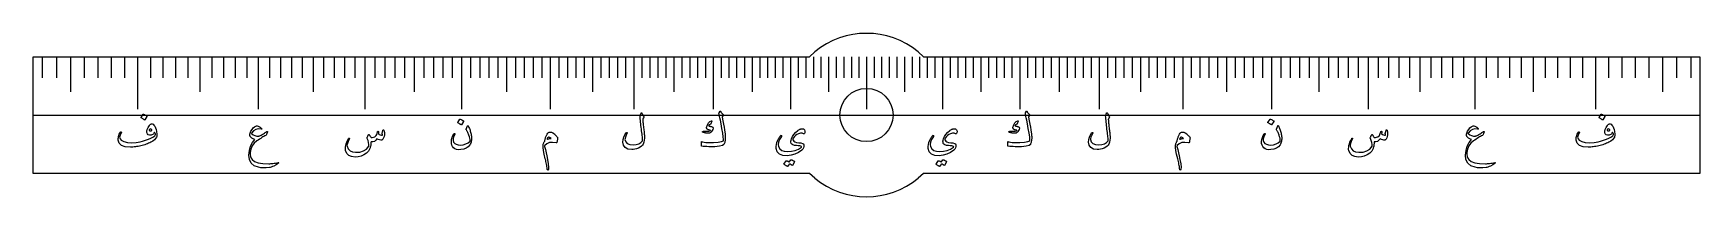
# Model space of a CAD drawing. Header units: millimetres. Extents: x -82 to 82, y -8 to 8.
import ezdxf

# ---------------------------------------------------------------- set-up
doc = ezdxf.new("R2010")
doc.units = ezdxf.units.MM
for name, color, linetype in [('CUT_INNER', 6, 'Continuous'), ('CUT_OUTER', 1, 'Continuous'), ('ENGRAVE', 7, 'Continuous'), ('ENGRAVE_FINE', 8, 'Continuous'), ('GUIDE', 3, 'Continuous'), ('TEXT', 5, 'Continuous')]:
    doc.layers.add(name, color=color, linetype=linetype)

msp = doc.modelspace()

# ---------------------------------------------------------------- linework, layer by layer
at = {"layer": 'CUT_INNER'}
msp.add_circle((0, 0), 2.6307, dxfattribs=at)
at = {"layer": 'CUT_OUTER'}
for points in [[(-5.1291, -6.2498), (-5.6529, -5.775), (-82.5, -5.775), (-82.5, 5.775), (-5.6529, 5.775), (-5.1291, 6.2498)], [(5.1291, 6.2498), (5.6529, 5.775), (82.5, 5.775)], [(82.5, 5.775), (82.5, -5.775), (5.6529, -5.775), (5.1291, -6.2498)]]:
    msp.add_lwpolyline(points, dxfattribs=at)
for start, end in [(50.625, 129.375), (230.625, 309.375)]:
    msp.add_arc((0, 0), 8.085, start, end, dxfattribs=at)
at = {"layer": 'ENGRAVE'}
for points in [[(-78.8274, 5.775), (-78.8274, 2.31)], [(-72.1835, 5.775), (-72.1835, 0.5775)], [(-66.0093, 5.775), (-66.0093, 2.31)], [(-60.2354, 5.775), (-60.2354, 0.5775)], [(-54.804, 5.775), (-54.804, 2.31)], [(-49.6666, 5.775), (-49.6666, 0.5775)], [(-44.7818, 5.775), (-44.7818, 2.31)], [(-40.1141, 5.775), (-40.1141, 0.5775)], [(-35.6327, 5.775), (-35.6327, 2.31)], [(-31.3105, 5.775), (-31.3105, 0.5775)], [(-27.1236, 5.775), (-27.1236, 2.31)], [(-23.0503, 5.775), (-23.0503, 0.5775)], [(-19.0713, 5.775), (-19.0713, 2.31)], [(-15.1685, 5.775), (-15.1685, 0.5775)], [(-11.3254, 5.775), (-11.3254, 2.31)], [(-7.5262, 5.775), (-7.5262, 0.5775)], [(-3.7559, 5.775), (-3.7559, 2.31)], [(0, 5.775), (0, 0.5775)], [(0, 5.775), (0, 0.5775)], [(3.7559, 5.775), (3.7559, 2.31)], [(7.5262, 5.775), (7.5262, 0.5775)], [(11.3254, 5.775), (11.3254, 2.31)], [(15.1685, 5.775), (15.1685, 0.5775)], [(19.0713, 5.775), (19.0713, 2.31)], [(23.0503, 5.775), (23.0503, 0.5775)], [(27.1236, 5.775), (27.1236, 2.31)], [(31.3105, 5.775), (31.3105, 0.5775)], [(35.6327, 5.775), (35.6327, 2.31)], [(40.1141, 5.775), (40.1141, 0.5775)], [(44.7818, 5.775), (44.7818, 2.31)], [(49.6666, 5.775), (49.6666, 0.5775)], [(54.804, 5.775), (54.804, 2.31)], [(60.2354, 5.775), (60.2354, 0.5775)], [(66.0093, 5.775), (66.0093, 2.31)], [(72.1835, 5.775), (72.1835, 0.5775)], [(78.8274, 5.775), (78.8274, 2.31)]]:
    msp.add_lwpolyline(points, dxfattribs=at)
at = {"layer": 'ENGRAVE_FINE'}
for points in [[(-81.6347, 5.775), (-81.6347, 3.696)], [(-80.2196, 5.775), (-80.2196, 3.696)], [(-77.4573, 5.775), (-77.4573, 3.696)], [(-76.1085, 5.775), (-76.1085, 3.696)], [(-74.7804, 5.775), (-74.7804, 3.696)], [(-73.4723, 5.775), (-73.4723, 3.696)], [(-70.9135, 5.775), (-70.9135, 3.696)], [(-69.6617, 5.775), (-69.6617, 3.696)], [(-68.4274, 5.775), (-68.4274, 3.696)], [(-67.2101, 5.775), (-67.2101, 3.696)], [(-64.8245, 5.775), (-64.8245, 3.696)], [(-63.6552, 5.775), (-63.6552, 3.696)], [(-62.5008, 5.775), (-62.5008, 3.696)], [(-61.361, 5.775), (-61.361, 3.696)], [(-59.1233, 5.775), (-59.1233, 3.696)], [(-58.0246, 5.775), (-58.0246, 3.696)], [(-56.9387, 5.775), (-56.9387, 3.696)], [(-55.8653, 5.775), (-55.8653, 3.696)], [(-53.7544, 5.775), (-53.7544, 3.696)], [(-52.7162, 5.775), (-52.7162, 3.696)], [(-51.689, 5.775), (-51.689, 3.696)], [(-50.6726, 5.775), (-50.6726, 3.696)], [(-48.6706, 5.775), (-48.6706, 3.696)], [(-47.6844, 5.775), (-47.6844, 3.696)], [(-46.7078, 5.775), (-46.7078, 3.696)], [(-45.7403, 5.775), (-45.7403, 3.696)], [(-43.8319, 5.775), (-43.8319, 3.696)], [(-42.8905, 5.775), (-42.8905, 3.696)], [(-41.9572, 5.775), (-41.9572, 3.696)], [(-41.0318, 5.775), (-41.0318, 3.696)], [(-39.2039, 5.775), (-39.2039, 3.696)], [(-38.3008, 5.775), (-38.3008, 3.696)], [(-37.4047, 5.775), (-37.4047, 3.696)], [(-36.5154, 5.775), (-36.5154, 3.696)], [(-34.7564, 5.775), (-34.7564, 3.696)], [(-33.8861, 5.775), (-33.8861, 3.696)], [(-33.0219, 5.775), (-33.0219, 3.696)], [(-32.1634, 5.775), (-32.1634, 3.696)], [(-30.4631, 5.775), (-30.4631, 3.696)], [(-29.6208, 5.775), (-29.6208, 3.696)], [(-28.7836, 5.775), (-28.7836, 3.696)], [(-27.9512, 5.775), (-27.9512, 3.696)], [(-26.3005, 5.775), (-26.3005, 3.696)], [(-25.4818, 5.775), (-25.4818, 3.696)], [(-24.6673, 5.775), (-24.6673, 3.696)], [(-23.8568, 5.775), (-23.8568, 3.696)], [(-22.2476, 5.775), (-22.2476, 3.696)], [(-21.4484, 5.775), (-21.4484, 3.696)], [(-20.6528, 5.775), (-20.6528, 3.696)], [(-19.8604, 5.775), (-19.8604, 3.696)], [(-18.2852, 5.775), (-18.2852, 3.696)], [(-17.502, 5.775), (-17.502, 3.696)], [(-16.7216, 5.775), (-16.7216, 3.696)], [(-15.9438, 5.775), (-15.9438, 3.696)], [(-14.3956, 5.775), (-14.3956, 3.696)], [(-13.625, 5.775), (-13.625, 3.696)], [(-12.8565, 5.775), (-12.8565, 3.696)], [(-12.09, 5.775), (-12.09, 3.696)], [(-10.5625, 5.775), (-10.5625, 3.696)], [(-9.8013, 5.775), (-9.8013, 3.696)], [(-9.0416, 5.775), (-9.0416, 3.696)], [(-8.2833, 5.775), (-8.2833, 3.696)], [(-6.7703, 5.775), (-6.7703, 3.696)], [(-6.0155, 5.775), (-6.0155, 3.696)], [(-5.2615, 5.775), (-5.2615, 3.696)], [(-4.5084, 5.775), (-4.5084, 3.696)], [(-3.0041, 5.775), (-3.0041, 3.696)], [(-2.2526, 5.775), (-2.2526, 3.696)], [(-1.5016, 5.775), (-1.5016, 3.696)], [(-0.7507, 5.775), (-0.7507, 3.696)], [(0.7507, 5.775), (0.7507, 3.696)], [(1.5016, 5.775), (1.5016, 3.696)], [(2.2526, 5.775), (2.2526, 3.696)], [(3.0041, 5.775), (3.0041, 3.696)], [(4.5084, 5.775), (4.5084, 3.696)], [(5.2615, 5.775), (5.2615, 3.696)], [(6.0155, 5.775), (6.0155, 3.696)], [(6.7703, 5.775), (6.7703, 3.696)], [(8.2833, 5.775), (8.2833, 3.696)], [(9.0416, 5.775), (9.0416, 3.696)], [(9.8013, 5.775), (9.8013, 3.696)], [(10.5625, 5.775), (10.5625, 3.696)], [(12.09, 5.775), (12.09, 3.696)], [(12.8565, 5.775), (12.8565, 3.696)], [(13.625, 5.775), (13.625, 3.696)], [(14.3956, 5.775), (14.3956, 3.696)], [(15.9438, 5.775), (15.9438, 3.696)], [(16.7216, 5.775), (16.7216, 3.696)], [(17.502, 5.775), (17.502, 3.696)], [(18.2852, 5.775), (18.2852, 3.696)], [(19.8604, 5.775), (19.8604, 3.696)], [(20.6528, 5.775), (20.6528, 3.696)], [(21.4484, 5.775), (21.4484, 3.696)], [(22.2476, 5.775), (22.2476, 3.696)], [(23.8568, 5.775), (23.8568, 3.696)], [(24.6673, 5.775), (24.6673, 3.696)], [(25.4818, 5.775), (25.4818, 3.696)], [(26.3005, 5.775), (26.3005, 3.696)], [(27.9512, 5.775), (27.9512, 3.696)], [(28.7836, 5.775), (28.7836, 3.696)], [(29.6208, 5.775), (29.6208, 3.696)], [(30.4631, 5.775), (30.4631, 3.696)], [(32.1634, 5.775), (32.1634, 3.696)], [(33.0219, 5.775), (33.0219, 3.696)], [(33.8861, 5.775), (33.8861, 3.696)], [(34.7564, 5.775), (34.7564, 3.696)], [(36.5154, 5.775), (36.5154, 3.696)], [(37.4047, 5.775), (37.4047, 3.696)], [(38.3008, 5.775), (38.3008, 3.696)], [(39.2039, 5.775), (39.2039, 3.696)], [(41.0318, 5.775), (41.0318, 3.696)], [(41.9572, 5.775), (41.9572, 3.696)], [(42.8905, 5.775), (42.8905, 3.696)], [(43.8319, 5.775), (43.8319, 3.696)], [(45.7403, 5.775), (45.7403, 3.696)], [(46.7078, 5.775), (46.7078, 3.696)], [(47.6844, 5.775), (47.6844, 3.696)], [(48.6706, 5.775), (48.6706, 3.696)], [(50.6726, 5.775), (50.6726, 3.696)], [(51.689, 5.775), (51.689, 3.696)], [(52.7162, 5.775), (52.7162, 3.696)], [(53.7544, 5.775), (53.7544, 3.696)], [(55.8653, 5.775), (55.8653, 3.696)], [(56.9387, 5.775), (56.9387, 3.696)], [(58.0246, 5.775), (58.0246, 3.696)], [(59.1233, 5.775), (59.1233, 3.696)], [(61.361, 5.775), (61.361, 3.696)], [(62.5008, 5.775), (62.5008, 3.696)], [(63.6552, 5.775), (63.6552, 3.696)], [(64.8245, 5.775), (64.8245, 3.696)], [(67.2101, 5.775), (67.2101, 3.696)], [(68.4274, 5.775), (68.4274, 3.696)], [(69.6617, 5.775), (69.6617, 3.696)], [(70.9135, 5.775), (70.9135, 3.696)], [(73.4723, 5.775), (73.4723, 3.696)], [(74.7804, 5.775), (74.7804, 3.696)], [(76.1085, 5.775), (76.1085, 3.696)], [(77.4573, 5.775), (77.4573, 3.696)], [(80.2196, 5.775), (80.2196, 3.696)], [(81.6347, 5.775), (81.6347, 3.696)]]:
    msp.add_lwpolyline(points, dxfattribs=at)
at = {"layer": 'GUIDE'}
msp.add_lwpolyline([(-82.5, 0), (82.5, 0)], dxfattribs=at)
at = {"layer": 'TEXT'}
for points in [[(-71.6135, 0.0686), (-71.6079, 0.0741), (-71.6001, 0.0775), (-71.59, 0.0786), (-71.5777, 0.0775), (-71.4908, 0.0423), (-71.409, -0.0007), (-71.3321, -0.0516), (-71.2603, -0.1103), (-71.2533, -0.1192), (-71.2502, -0.1282), (-71.2511, -0.1371), (-71.2558, -0.1461), (-71.466, -0.4858), (-71.4738, -0.4939), (-71.4838, -0.4959), (-71.4961, -0.4917), (-71.5107, -0.4814), (-71.5232, -0.4724), (-71.5431, -0.459), (-71.5702, -0.4411), (-71.6046, -0.4188), (-71.6468, -0.392), (-71.6973, -0.3607), (-71.7563, -0.3249), (-71.8236, -0.2847), (-71.8326, -0.2779), (-71.837, -0.2712), (-71.837, -0.2645), (-71.8326, -0.2578)], [(-22.3283, 0.1848), (-22.3204, 0.1985), (-22.3104, 0.2083), (-22.2981, 0.2141), (-22.2836, 0.2161), (-22.269, 0.2136), (-22.2567, 0.206), (-22.2467, 0.1935), (-22.2388, 0.1759), (-22.1972, 0.0733), (-22.1528, -0.0153), (-22.1056, -0.0899), (-22.0555, -0.1505), (-22.0407, -0.1723), (-22.0365, -0.1975), (-22.043, -0.226), (-22.06, -0.2578), (-22.0709, -0.2732), (-22.0812, -0.288), (-22.091, -0.3023), (-22.1002, -0.3159), (-22.1089, -0.3288), (-22.117, -0.3405), (-22.1246, -0.3512), (-22.1315, -0.3607), (-22.1433, -0.378), (-22.1517, -0.3987), (-22.1567, -0.4227), (-22.1584, -0.4501), (-22.1531, -0.5273), (-22.1461, -0.6116), (-22.1374, -0.7028), (-22.1271, -0.801), (-22.1153, -0.9063), (-22.1025, -1.0184), (-22.0885, -1.1376), (-22.0734, -1.2638), (-22.0565, -1.3897), (-22.0416, -1.508), (-22.0286, -1.6188), (-22.0175, -1.7221), (-22.0082, -1.8181), (-22.0002, -1.9071), (-21.9936, -1.9891), (-21.9885, -2.0641), (-21.9826, -2.2862), (-22.0008, -2.4967), (-22.043, -2.6953), (-22.1092, -2.8823), (-22.1737, -2.9921), (-22.2735, -3.0935), (-22.4085, -3.1866), (-22.5786, -3.2713), (-22.7631, -3.3414), (-22.9363, -3.3909), (-23.0984, -3.4196), (-23.2493, -3.4277), (-23.6271, -3.3758), (-23.8976, -3.2333), (-24.0608, -3.0002), (-24.1167, -2.6766), (-24.0971, -2.4355), (-24.0339, -2.1993), (-23.9272, -1.9683), (-23.7769, -1.7422), (-23.7654, -1.7291), (-23.7534, -1.7209), (-23.7408, -1.7179), (-23.7277, -1.7198), (-23.7137, -1.7251), (-23.7031, -1.7321), (-23.6958, -1.7408), (-23.6919, -1.7511), (-23.6891, -1.7665), (-23.6897, -1.7813), (-23.6936, -1.7956), (-23.7009, -1.8093), (-23.8034, -2.009), (-23.8741, -2.1792), (-23.9129, -2.3198), (-23.9199, -2.4307), (-23.8453, -2.6696), (-23.6841, -2.8365), (-23.4362, -2.9312), (-23.1017, -2.9538), (-22.8002, -2.9211), (-22.544, -2.8454), (-22.333, -2.7266), (-22.1673, -2.5648), (-22.1708, -2.4867), (-22.1768, -2.3955), (-22.1853, -2.2911), (-22.1964, -2.1736), (-22.2102, -2.0427), (-22.2271, -1.8981), (-22.2471, -1.7398), (-22.2701, -1.5678), (-22.2919, -1.3904), (-22.3126, -1.2157), (-22.3322, -1.0439), (-22.3506, -0.8748), (-22.3677, -0.7086), (-22.383, -0.5451), (-22.3967, -0.3844), (-22.4087, -0.2265), (-22.4266, -0.0745), (-22.4258, -0.0572), (-22.4233, -0.041), (-22.4191, -0.0259), (-22.4132, -0.0119)], [(-14.4375, 0.3547), (-14.4124, 0.3068), (-14.3861, 0.2614), (-14.3587, 0.2185), (-14.3302, 0.1781), (-14.3003, 0.1402), (-14.2687, 0.1049), (-14.2355, 0.072), (-14.2006, 0.0417), (-14.1872, 0.0247), (-14.1827, 0.0048), (-14.1872, -0.0178), (-14.2006, -0.0432), (-14.281, -0.1773), (-14.2889, -0.1919), (-14.2945, -0.2042), (-14.2978, -0.2142), (-14.2989, -0.2221), (-14.2254, -0.5846), (-14.1614, -0.9123), (-14.107, -1.205), (-14.062, -1.4628), (-14.0268, -1.6853), (-14.0016, -1.8724), (-13.9865, -2.024), (-13.9815, -2.1401), (-13.9815, -2.3592), (-13.9854, -2.4286), (-13.9927, -2.4983), (-14.0033, -2.5683), (-14.0173, -2.6386), (-14.0349, -2.7092), (-14.0564, -2.78), (-14.0818, -2.8511), (-14.1111, -2.9225), (-14.2458, -3.0284), (-14.5426, -3.1002), (-15.0014, -3.138), (-15.6223, -3.1416), (-15.8163, -3.1349), (-15.9957, -3.1237), (-16.1605, -3.1081), (-16.3109, -3.0879), (-16.3246, -3.0821), (-16.3343, -3.0734), (-16.3402, -3.062), (-16.3422, -3.0477), (-16.3462, -2.9792), (-16.3494, -2.9169), (-16.3518, -2.8608), (-16.3533, -2.8107), (-16.354, -2.7663), (-16.3539, -2.7269), (-16.3529, -2.6925), (-16.3511, -2.6632), (-16.3491, -2.6467), (-16.3433, -2.6375), (-16.3335, -2.6355), (-16.3198, -2.6409), (-16.2153, -2.6724), (-16.0806, -2.6956), (-15.9157, -2.7104), (-15.7207, -2.7169), (-15.1381, -2.7166), (-14.6823, -2.6889), (-14.3534, -2.6339), (-14.1514, -2.5514), (-14.1517, -2.4153), (-14.1793, -2.168), (-14.2344, -1.8095), (-14.3168, -1.3398), (-14.4032, -0.8695), (-14.4699, -0.5138), (-14.5172, -0.2726), (-14.5448, -0.1461), (-14.5535, -0.1114), (-14.5616, -0.079), (-14.5691, -0.0488), (-14.5761, -0.0209), (-14.5826, 0.0046), (-14.5884, 0.0272), (-14.5937, 0.047), (-14.5985, 0.0641), (-14.6063, 0.1012), (-14.6074, 0.1367), (-14.6018, 0.1705), (-14.5895, 0.2027), (-14.5046, 0.3726), (-14.4976, 0.384), (-14.4901, 0.3916), (-14.482, 0.3952), (-14.4733, 0.3949), (-14.4627, 0.3891), (-14.4532, 0.3804), (-14.4448, 0.3689), (-14.4375, 0.3547)], [(15.8995, 0.3547), (15.9247, 0.3068), (15.9509, 0.2614), (15.9783, 0.2185), (16.0068, 0.1781), (16.0367, 0.1402), (16.0683, 0.1049), (16.1016, 0.072), (16.1365, 0.0417), (16.1499, 0.0247), (16.1544, 0.0048), (16.1499, -0.0178), (16.1365, -0.0432), (16.056, -0.1773), (16.0482, -0.1919), (16.0426, -0.2042), (16.0392, -0.2142), (16.0381, -0.2221), (16.1116, -0.5846), (16.1756, -0.9123), (16.2301, -1.205), (16.2751, -1.4628), (16.3103, -1.6853), (16.3355, -1.8724), (16.3505, -2.024), (16.3556, -2.1401), (16.3556, -2.3592), (16.3517, -2.4286), (16.3444, -2.4983), (16.3338, -2.5683), (16.3198, -2.6386), (16.3022, -2.7092), (16.2807, -2.78), (16.2553, -2.8511), (16.2259, -2.9225), (16.0912, -3.0284), (15.7945, -3.1002), (15.3356, -3.138), (14.7147, -3.1416), (14.5208, -3.1349), (14.3414, -3.1237), (14.1765, -3.1081), (14.0262, -3.0879), (14.0125, -3.0821), (14.0027, -3.0734), (13.9969, -3.062), (13.9949, -3.0477), (13.9908, -2.9792), (13.9876, -2.9169), (13.9853, -2.8608), (13.9837, -2.8107), (13.983, -2.7663), (13.9832, -2.7269), (13.9841, -2.6925), (13.986, -2.6632), (13.9879, -2.6467), (13.9938, -2.6375), (14.0036, -2.6355), (14.0173, -2.6409), (14.1218, -2.6724), (14.2565, -2.6956), (14.4213, -2.7104), (14.6164, -2.7169), (15.199, -2.7166), (15.6547, -2.6889), (15.9836, -2.6339), (16.1857, -2.5514), (16.1854, -2.4153), (16.1577, -2.168), (16.1027, -1.8095), (16.0202, -1.3398), (15.9339, -0.8695), (15.8671, -0.5138), (15.8199, -0.2726), (15.7922, -0.1461), (15.7836, -0.1114), (15.7755, -0.079), (15.7679, -0.0488), (15.7609, -0.0209), (15.7545, 0.0046), (15.7486, 0.0272), (15.7433, 0.047), (15.7386, 0.0641), (15.7308, 0.1012), (15.7296, 0.1367), (15.7352, 0.1705), (15.7475, 0.2027), (15.8325, 0.3726), (15.8395, 0.384), (15.847, 0.3916), (15.8551, 0.3952), (15.8638, 0.3949), (15.8744, 0.3891), (15.8839, 0.3804), (15.8923, 0.3689), (15.8995, 0.3547)], [(23.7724, 0.1848), (23.7802, 0.1985), (23.7903, 0.2083), (23.8026, 0.2141), (23.8171, 0.2161), (23.8316, 0.2136), (23.8439, 0.206), (23.854, 0.1935), (23.8618, 0.1759), (23.9034, 0.0733), (23.9479, -0.0153), (23.9951, -0.0899), (24.0451, -0.1505), (24.0599, -0.1723), (24.0641, -0.1975), (24.0577, -0.226), (24.0406, -0.2578), (24.0298, -0.2732), (24.0194, -0.288), (24.0096, -0.3023), (24.0004, -0.3159), (23.9917, -0.3288), (23.9836, -0.3405), (23.9761, -0.3512), (23.9691, -0.3607), (23.9574, -0.378), (23.949, -0.3987), (23.944, -0.4227), (23.9423, -0.4501), (23.9476, -0.5273), (23.9546, -0.6116), (23.9632, -0.7028), (23.9736, -0.801), (23.9853, -0.9063), (23.9982, -1.0184), (24.0121, -1.1376), (24.0272, -1.2638), (24.0441, -1.3897), (24.0591, -1.508), (24.0721, -1.6188), (24.0831, -1.7221), (24.0925, -1.8181), (24.1004, -1.9071), (24.107, -1.9891), (24.1122, -2.0641), (24.1181, -2.2862), (24.0999, -2.4967), (24.0577, -2.6953), (23.9915, -2.8823), (23.9269, -2.9921), (23.8272, -3.0935), (23.6922, -3.1866), (23.522, -3.2713), (23.3376, -3.3414), (23.1643, -3.3909), (23.0023, -3.4196), (22.8514, -3.4277), (22.4736, -3.3758), (22.2031, -3.2333), (22.0399, -3.0002), (21.984, -2.6766), (22.0036, -2.4355), (22.0667, -2.1993), (22.1735, -1.9683), (22.3238, -1.7422), (22.3353, -1.7291), (22.3473, -1.7209), (22.3598, -1.7179), (22.373, -1.7198), (22.3869, -1.7251), (22.3976, -1.7321), (22.4048, -1.7408), (22.4087, -1.7511), (22.4115, -1.7665), (22.411, -1.7813), (22.4071, -1.7956), (22.3998, -1.8093), (22.2973, -2.009), (22.2266, -2.1792), (22.1877, -2.3198), (22.1807, -2.4307), (22.2553, -2.6696), (22.4166, -2.8365), (22.6644, -2.9312), (22.9989, -2.9538), (23.3004, -2.9211), (23.5567, -2.8454), (23.7676, -2.7266), (23.9333, -2.5648), (23.9299, -2.4867), (23.9238, -2.3955), (23.9153, -2.2911), (23.9043, -2.1736), (23.8905, -2.0427), (23.8735, -1.8981), (23.8536, -1.7398), (23.8305, -1.5678), (23.8087, -1.3904), (23.788, -1.2157), (23.7685, -1.0439), (23.75, -0.8748), (23.733, -0.7086), (23.7176, -0.5451), (23.7039, -0.3844), (23.6919, -0.2265), (23.674, -0.0745), (23.6749, -0.0572), (23.6774, -0.041), (23.6816, -0.0259), (23.6874, -0.0119)], [(72.7536, 0.0686), (72.7592, 0.0741), (72.767, 0.0775), (72.7771, 0.0786), (72.7894, 0.0775), (72.8763, 0.0423), (72.9581, -0.0007), (73.035, -0.0516), (73.1068, -0.1103), (73.1138, -0.1192), (73.1169, -0.1282), (73.116, -0.1371), (73.1113, -0.1461), (72.9011, -0.4858), (72.8933, -0.4939), (72.8833, -0.4959), (72.871, -0.4917), (72.8564, -0.4814), (72.8439, -0.4724), (72.824, -0.459), (72.7969, -0.4411), (72.7625, -0.4188), (72.7203, -0.392), (72.6698, -0.3607), (72.6108, -0.3249), (72.5435, -0.2847), (72.5345, -0.2779), (72.53, -0.2712), (72.53, -0.2645), (72.5345, -0.2578)], [(-70.8221, -0.8882), (-70.733, -0.8818), (-70.6444, -0.9162), (-70.5564, -0.9913), (-70.4689, -1.1073), (-70.391, -1.2582), (-70.3314, -1.4382), (-70.2904, -1.6472), (-70.2677, -1.8853), (-70.2652, -1.9716), (-70.2711, -2.0518), (-70.2853, -2.1259), (-70.308, -2.1938), (-70.3879, -2.3293), (-70.5069, -2.4587), (-70.6651, -2.5819), (-70.8624, -2.699), (-70.9737, -2.7533), (-71.0887, -2.8046), (-71.2073, -2.8528), (-71.3296, -2.8979), (-71.4558, -2.94), (-71.5861, -2.979), (-71.7207, -3.0149), (-71.8594, -3.0477), (-71.9987, -3.0772), (-72.1349, -3.103), (-72.2681, -3.1253), (-72.3982, -3.1438), (-72.5254, -3.1585), (-72.6502, -3.169), (-72.7725, -3.1753), (-72.8922, -3.1774), (-73.3915, -3.1368), (-73.7584, -3.0064), (-73.9929, -2.7859), (-74.0949, -2.4754), (-74.098, -2.4033), (-74.0938, -2.3212), (-74.0823, -2.229), (-74.0636, -2.1267), (-74.0331, -2.0144), (-73.9909, -1.9054), (-73.937, -1.7998), (-73.8713, -1.6975), (-73.8616, -1.6857), (-73.8501, -1.6774), (-73.837, -1.6723), (-73.8222, -1.6707), (-73.8079, -1.6726), (-73.7964, -1.6785), (-73.7878, -1.6883), (-73.7819, -1.7019), (-73.7791, -1.717), (-73.7797, -1.731), (-73.7836, -1.7439), (-73.7909, -1.7556), (-73.9116, -1.9931), (-73.9518, -2.196), (-73.9116, -2.3642), (-73.7909, -2.4978), (-73.5246, -2.6369), (-73.1906, -2.7191), (-72.7891, -2.7442), (-72.3199, -2.7124), (-72.1141, -2.6828), (-71.908, -2.6431), (-71.7017, -2.5933), (-71.495, -2.5335), (-71.2884, -2.4637), (-71.082, -2.3838), (-70.8759, -2.2938), (-70.6701, -2.1938), (-70.5606, -2.1309), (-70.4779, -2.063), (-70.422, -1.99), (-70.3929, -1.9121), (-70.4086, -1.8584), (-70.4332, -1.8093), (-70.4667, -1.7645), (-70.5092, -1.7243), (-70.5142, -1.7223), (-70.5203, -1.7254), (-70.5276, -1.7335), (-70.536, -1.7467), (-70.6003, -1.85), (-70.6724, -1.9277), (-70.7523, -1.9797), (-70.84, -2.006), (-71.0004, -2.0082), (-71.1239, -1.9613), (-71.2106, -1.8651), (-71.2603, -1.7198), (-71.2595, -1.5916), (-71.2167, -1.4348), (-71.132, -1.2495), (-71.0054, -1.0358), (-70.9655, -0.983), (-70.9216, -0.9408), (-70.8738, -0.9092), (-70.8221, -0.8882)], [(-70.773, -1.5186), (-70.7565, -1.4985), (-70.7517, -1.4784), (-70.7587, -1.4583), (-70.7774, -1.4382), (-70.8534, -1.3895), (-70.9205, -1.3778), (-70.9786, -1.403), (-71.0278, -1.465), (-71.0342, -1.484), (-71.0356, -1.5008), (-71.032, -1.5153), (-71.0233, -1.5276), (-70.9607, -1.5673), (-70.8981, -1.579), (-70.8355, -1.5628), (-70.773, -1.5186)], [(-60.4723, -1.0894), (-60.4022, -1.0704), (-60.3259, -1.0715), (-60.2435, -1.0928), (-60.1549, -1.1341), (-60.1097, -1.1611), (-60.0683, -1.1883), (-60.0304, -1.2159), (-59.9962, -1.2437), (-59.9656, -1.2715), (-59.9386, -1.299), (-59.9153, -1.3262), (-59.8956, -1.3532), (-59.8824, -1.3795), (-59.8877, -1.3957), (-59.9115, -1.4018), (-59.9537, -1.3979), (-60.2211, -1.38), (-60.469, -1.4382), (-60.6973, -1.5723), (-60.906, -1.7824), (-60.9119, -1.7961), (-60.9116, -1.8104), (-60.9052, -1.8252), (-60.8926, -1.8405), (-60.7294, -1.9629), (-60.5528, -2.044), (-60.3628, -2.0837), (-60.1593, -2.082), (-60.1227, -2.0747), (-60.0755, -2.0574), (-60.0177, -2.03), (-59.9492, -1.9926), (-59.8246, -1.9166), (-59.7145, -1.8495), (-59.6189, -1.7914), (-59.5379, -1.7422), (-59.4714, -1.7019), (-59.4194, -1.6707), (-59.382, -1.6483), (-59.359, -1.6349), (-59.3263, -1.6245), (-59.3087, -1.6338), (-59.3062, -1.6625), (-59.3188, -1.7109), (-59.3671, -1.8378), (-59.4093, -1.9322), (-59.4454, -1.9942), (-59.4753, -2.0239), (-59.5674, -2.0676), (-59.6647, -2.1183), (-59.7674, -2.176), (-59.8754, -2.2407), (-59.9888, -2.3124), (-60.1074, -2.391), (-60.2313, -2.4767), (-60.3605, -2.5693), (-60.6199, -2.7993), (-60.8166, -3.0689), (-60.9507, -3.3783), (-61.0222, -3.7273), (-61.0256, -3.9173), (-60.9954, -4.0939), (-60.9317, -4.2571), (-60.8345, -4.4069), (-60.5916, -4.6075), (-60.2342, -4.7444), (-59.7623, -4.8177), (-59.1757, -4.8272), (-59.0851, -4.8216), (-58.9874, -4.8137), (-58.8827, -4.8037), (-58.7711, -4.7914), (-58.6528, -4.7766), (-58.528, -4.759), (-58.3968, -4.7386), (-58.2592, -4.7154), (-58.2354, -4.7129), (-58.2178, -4.7143), (-58.2064, -4.7196), (-58.2011, -4.7288), (-58.2231, -4.7741), (-58.3117, -4.8428), (-58.4668, -4.935), (-58.6884, -5.0507), (-58.8231, -5.1141), (-58.941, -5.1614), (-59.0422, -5.1924), (-59.1266, -5.2072), (-59.4406, -5.2307), (-59.7257, -5.234), (-59.9816, -5.2172), (-60.2085, -5.1804), (-60.6366, -5.0208), (-60.9373, -4.7657), (-61.1105, -4.415), (-61.1564, -3.9687), (-61.1055, -3.5001), (-60.9887, -3.0868), (-60.806, -2.7289), (-60.5573, -2.4262), (-60.7188, -2.3542), (-60.8501, -2.2809), (-60.9513, -2.2066), (-61.0222, -2.1312), (-61.0415, -2.1007), (-61.0547, -2.0675), (-61.0616, -2.0314), (-61.0625, -1.9926), (-61.0471, -1.8881), (-61.0234, -1.7891), (-60.9912, -1.6958), (-60.9507, -1.6081), (-60.8437, -1.4315), (-60.7283, -1.2861), (-60.6045, -1.1721), (-60.4723, -1.0894)], [(-47.8916, -1.5186), (-47.8838, -1.4991), (-47.8737, -1.4851), (-47.8614, -1.4767), (-47.8469, -1.4739), (-47.8282, -1.4762), (-47.8122, -1.4829), (-47.7991, -1.494), (-47.7888, -1.5097), (-47.7633, -1.5656), (-47.7452, -1.6349), (-47.7343, -1.7176), (-47.7306, -1.8137), (-47.7404, -1.9708), (-47.7697, -2.12), (-47.8187, -2.2614), (-47.8871, -2.3949), (-47.9106, -2.4271), (-47.9363, -2.452), (-47.9642, -2.4696), (-47.9944, -2.4799), (-48.1037, -2.4869), (-48.2213, -2.4676), (-48.3473, -2.4221), (-48.4818, -2.3502), (-48.5949, -2.5053), (-48.7288, -2.6084), (-48.8833, -2.6596), (-49.0585, -2.6587), (-49.0642, -2.753), (-49.0725, -2.8437), (-49.0832, -2.9308), (-49.0965, -3.0142), (-49.1123, -3.0945), (-49.1306, -3.1723), (-49.1514, -3.2476), (-49.1748, -3.3204), (-49.229, -3.4518), (-49.3022, -3.573), (-49.3944, -3.6843), (-49.5056, -3.7854), (-49.7658, -3.9587), (-50.041, -4.0805), (-50.3313, -4.1509), (-50.6368, -4.1699), (-50.9807, -4.1233), (-51.2526, -4.0011), (-51.4524, -3.8036), (-51.5801, -3.5306), (-51.5975, -3.4322), (-51.6003, -3.316), (-51.5885, -3.1818), (-51.5622, -3.0298), (-51.5201, -2.8633), (-51.4605, -2.69), (-51.3837, -2.5101), (-51.2895, -2.3234), (-51.282, -2.3117), (-51.2728, -2.3033), (-51.2619, -2.2983), (-51.2493, -2.2966), (-51.2367, -2.2977), (-51.2258, -2.3011), (-51.2166, -2.3066), (-51.209, -2.3145), (-51.204, -2.3259), (-51.2023, -2.3379), (-51.204, -2.3505), (-51.209, -2.3637), (-51.3286, -2.6121), (-51.4058, -2.8163), (-51.4404, -2.9765), (-51.4326, -3.0924), (-51.3197, -3.3481), (-51.142, -3.5339), (-50.8994, -3.6499), (-50.592, -3.696), (-50.1623, -3.6686), (-49.7985, -3.5596), (-49.5006, -3.3691), (-49.2686, -3.0969), (-49.2695, -2.9175), (-49.2988, -2.728), (-49.3567, -2.5285), (-49.443, -2.3189), (-49.4539, -2.2977), (-49.4598, -2.2787), (-49.4606, -2.2619), (-49.4564, -2.2474), (-49.4324, -2.1975), (-49.4095, -2.1507), (-49.3877, -2.107), (-49.367, -2.0663), (-49.3474, -2.0293), (-49.329, -1.9965), (-49.3117, -1.9678), (-49.2955, -1.9434), (-49.2862, -1.933), (-49.2765, -1.9288), (-49.2661, -1.9308), (-49.2552, -1.9389), (-49.2496, -1.9451), (-49.2418, -1.9546), (-49.2318, -1.9674), (-49.2195, -1.9836), (-49.2055, -2.0032), (-49.1904, -2.0261), (-49.1742, -2.0524), (-49.1569, -2.082), (-49.1217, -2.139), (-49.092, -2.1803), (-49.068, -2.206), (-49.0496, -2.2161), (-48.9333, -2.2259), (-48.8171, -2.206), (-48.7008, -2.1566), (-48.5846, -2.0775), (-48.5424, -2.025), (-48.5008, -1.9389), (-48.4597, -1.8193), (-48.4192, -1.6662), (-48.4152, -1.6516), (-48.408, -1.6394), (-48.3974, -1.6293), (-48.3834, -1.6215), (-48.3703, -1.6164), (-48.3577, -1.6148), (-48.3457, -1.6164), (-48.3342, -1.6215), (-48.3172, -1.6494), (-48.3107, -1.7019), (-48.3149, -1.7791), (-48.3297, -1.8808), (-48.2395, -1.9361), (-48.1431, -1.9724), (-48.0405, -1.9898), (-47.9318, -1.9881), (-47.9332, -1.9554), (-47.9374, -1.9288), (-47.9444, -1.9085), (-47.9542, -1.8942), (-47.9654, -1.8808), (-47.9721, -1.8674), (-47.9743, -1.854), (-47.9721, -1.8405)], [(-39.4345, -1.085), (-39.3971, -1.1604), (-39.3608, -1.2392), (-39.3255, -1.3214), (-39.2915, -1.4069), (-39.259, -1.4963), (-39.2289, -1.5902), (-39.2009, -1.6885), (-39.1752, -1.7914), (-39.1531, -1.8938), (-39.1361, -1.9954), (-39.1241, -2.0961), (-39.1171, -2.196), (-39.1151, -2.2953), (-39.1182, -2.3944), (-39.1263, -2.4932), (-39.1394, -2.5917), (-39.1612, -2.6951), (-39.1909, -2.7906), (-39.2283, -2.8784), (-39.2736, -2.9583), (-39.4275, -3.1402), (-39.6301, -3.2791), (-39.8813, -3.3749), (-40.1812, -3.4277), (-40.398, -3.4331), (-40.588, -3.4043), (-40.7512, -3.3414), (-40.8876, -3.2444), (-40.9901, -3.1198), (-41.0608, -2.9739), (-41.0997, -2.8068), (-41.1067, -2.6185), (-41.0812, -2.419), (-41.0273, -2.2273), (-40.9449, -2.0434), (-40.8339, -1.8674), (-40.8163, -1.8473), (-40.7993, -1.8361), (-40.7828, -1.8338), (-40.7669, -1.8405), (-40.7521, -1.8545), (-40.7479, -1.8741), (-40.7543, -1.8992), (-40.7713, -1.93), (-40.882, -2.1516), (-40.9368, -2.3514), (-40.9357, -2.5294), (-40.8787, -2.6856), (-40.7744, -2.8107), (-40.6272, -2.9002), (-40.4369, -2.9538), (-40.2035, -2.9717), (-39.9216, -2.944), (-39.6704, -2.87), (-39.4499, -2.7496), (-39.2602, -2.5827), (-39.2562, -2.5769), (-39.2535, -2.5682), (-39.2518, -2.5567), (-39.2512, -2.5425), (-39.2576, -2.4304), (-39.2814, -2.2999), (-39.3225, -2.151), (-39.3809, -1.9836), (-39.4139, -1.8994), (-39.4457, -1.821), (-39.4764, -1.7485), (-39.5061, -1.6818), (-39.5348, -1.6213), (-39.5631, -1.5673), (-39.5907, -1.5196), (-39.6178, -1.4784), (-39.6307, -1.4569), (-39.638, -1.437), (-39.6396, -1.4189), (-39.6357, -1.4024), (-39.5016, -1.0715), (-39.489, -1.0523), (-39.4737, -1.0481), (-39.4555, -1.059), (-39.4345, -1.085)], [(-40.2617, -0.4143), (-40.2561, -0.4087), (-40.2482, -0.4054), (-40.2382, -0.4042), (-40.2259, -0.4054), (-40.139, -0.4406), (-40.0571, -0.4836), (-39.9803, -0.5345), (-39.9085, -0.5931), (-39.9015, -0.6021), (-39.8984, -0.611), (-39.8992, -0.62), (-39.904, -0.6289), (-40.1141, -0.9687), (-40.1219, -0.9768), (-40.132, -0.9788), (-40.1443, -0.9746), (-40.1588, -0.9642), (-40.1714, -0.9553), (-40.1912, -0.9419), (-40.2183, -0.924), (-40.2527, -0.9016), (-40.2949, -0.8748), (-40.3455, -0.8435), (-40.4044, -0.8078), (-40.4718, -0.7675), (-40.4807, -0.7608), (-40.4852, -0.7541), (-40.4852, -0.7474), (-40.4807, -0.7407)], [(-15.3362, -0.5753), (-15.3278, -0.5764), (-15.3205, -0.5797), (-15.3144, -0.5853), (-15.3094, -0.5931), (-15.3077, -0.6001), (-15.3071, -0.6077), (-15.3077, -0.6158), (-15.3094, -0.6244), (-15.4033, -0.8614), (-15.4147, -0.8854), (-15.4267, -0.9039), (-15.4393, -0.9167), (-15.4524, -0.924), (-15.5086, -0.9399), (-15.5564, -0.9609), (-15.5958, -0.9869), (-15.6268, -1.0179), (-15.633, -1.0341), (-15.6246, -1.0514), (-15.6017, -1.0699), (-15.5642, -1.0894), (-15.5392, -1.0981), (-15.5134, -1.1062), (-15.4867, -1.1137), (-15.4591, -1.1207), (-15.4305, -1.1271), (-15.4005, -1.133), (-15.369, -1.1383), (-15.3362, -1.1431), (-15.2227, -1.1903), (-15.1864, -1.2873), (-15.2272, -1.434), (-15.3451, -1.6304), (-15.3938, -1.6888), (-15.4413, -1.7344), (-15.4876, -1.7671), (-15.5329, -1.7869), (-15.5827, -1.7972), (-15.6514, -1.8014), (-15.7391, -1.7995), (-15.8459, -1.7914), (-15.9004, -1.7861), (-15.9521, -1.7791), (-16.001, -1.7704), (-16.0471, -1.7601), (-16.0904, -1.7489), (-16.1309, -1.7377), (-16.1686, -1.7265), (-16.2036, -1.7154), (-16.2251, -1.7033), (-16.2404, -1.6897), (-16.2497, -1.6743), (-16.2527, -1.6572), (-16.2499, -1.6396), (-16.2416, -1.6271), (-16.2276, -1.6195), (-16.208, -1.617), (-16.1457, -1.6128), (-16.075, -1.6092), (-15.9959, -1.6061), (-15.9085, -1.6036), (-15.7453, -1.5988), (-15.6179, -1.5891), (-15.5262, -1.5742), (-15.4703, -1.5544), (-15.4631, -1.5491), (-15.4591, -1.5421), (-15.4586, -1.5334), (-15.4614, -1.5231), (-15.4653, -1.5167), (-15.4726, -1.5108), (-15.4832, -1.5055), (-15.4971, -1.5008), (-15.6268, -1.4695), (-15.681, -1.4538), (-15.7274, -1.4337), (-15.766, -1.4091), (-15.7967, -1.38), (-15.8227, -1.3459), (-15.8381, -1.3107), (-15.8428, -1.2744), (-15.8369, -1.237), (-15.7553, -0.9844), (-15.6447, -0.7899), (-15.505, -0.6535), (-15.3362, -0.5753)], [(-6.2341, -1.854), (-6.3789, -1.8056), (-6.5404, -1.8037), (-6.7186, -1.8481), (-6.9137, -1.9389), (-7.0375, -2.0255), (-7.1406, -2.1289), (-7.223, -2.2491), (-7.2848, -2.386), (-7.2909, -2.4134), (-7.2915, -2.4419), (-7.2865, -2.4715), (-7.2758, -2.5023), (-7.2049, -2.5978), (-7.0858, -2.6699), (-6.9187, -2.7185), (-6.7036, -2.7437), (-6.4912, -2.7663), (-6.3369, -2.8074), (-6.2408, -2.8669), (-6.2028, -2.9449), (-6.1986, -3.1081), (-6.2307, -3.2534), (-6.2992, -3.3808), (-6.404, -3.4903), (-6.7368, -3.7175), (-7.0914, -3.8849), (-7.4678, -3.9925), (-7.866, -4.0403), (-8.3008, -4.0101), (-8.6261, -3.8793), (-8.8418, -3.6479), (-8.948, -3.316), (-8.9541, -3.1338), (-8.9279, -2.9359), (-8.8692, -2.7224), (-8.7781, -2.4933), (-8.7464, -2.4296), (-8.7138, -2.3681), (-8.6804, -2.3089), (-8.6462, -2.2519), (-8.6108, -2.1968), (-8.5741, -2.1435), (-8.536, -2.0918), (-8.4964, -2.0417), (-8.4752, -2.0211), (-8.4562, -2.0127), (-8.4394, -2.0166), (-8.4249, -2.0328), (-8.4168, -2.0529), (-8.4148, -2.073), (-8.419, -2.0932), (-8.4293, -2.1133), (-8.6132, -2.4095), (-8.7222, -2.6766), (-8.7563, -2.9147), (-8.7155, -3.1237), (-8.5842, -3.3439), (-8.3913, -3.4993), (-8.1371, -3.5898), (-7.8213, -3.6155), (-7.4167, -3.5834), (-7.0523, -3.5004), (-6.7281, -3.3665), (-6.4442, -3.1818), (-6.4272, -3.1662), (-6.4208, -3.1505), (-6.425, -3.1349), (-6.4398, -3.1192), (-6.4998, -3.0902), (-6.6041, -3.0656), (-6.7525, -3.0455), (-6.945, -3.0298), (-7.1409, -3.0058), (-7.2904, -2.9605), (-7.3935, -2.894), (-7.4502, -2.8063), (-7.4765, -2.7032), (-7.4837, -2.595), (-7.472, -2.4819), (-7.4413, -2.3637), (-7.3415, -2.1314), (-7.2032, -1.9177), (-7.0263, -1.7223), (-6.8109, -1.5455), (-6.7536, -1.5035), (-6.698, -1.4672), (-6.644, -1.4365), (-6.5918, -1.4113), (-6.5415, -1.3915), (-6.4934, -1.3767), (-6.4476, -1.3669), (-6.404, -1.3622), (-6.2335, -1.3781), (-6.129, -1.4527), (-6.0905, -1.586), (-6.1179, -1.778), (-6.1385, -1.8297), (-6.1648, -1.8596), (-6.1967, -1.8677), (-6.2341, -1.854)], [(8.8183, -1.854), (8.6736, -1.8056), (8.5121, -1.8037), (8.3338, -1.8481), (8.1387, -1.9389), (8.0149, -2.0255), (7.9118, -2.1289), (7.8294, -2.2491), (7.7676, -2.386), (7.7615, -2.4134), (7.7609, -2.4419), (7.766, -2.4715), (7.7766, -2.5023), (7.8476, -2.5978), (7.9666, -2.6699), (8.1337, -2.7185), (8.3489, -2.7437), (8.5612, -2.7663), (8.7155, -2.8074), (8.8116, -2.8669), (8.8496, -2.9449), (8.8538, -3.1081), (8.8217, -3.2534), (8.7532, -3.3808), (8.6484, -3.4903), (8.3156, -3.7175), (7.961, -3.8849), (7.5846, -3.9925), (7.1864, -4.0403), (6.7516, -4.0101), (6.4264, -3.8793), (6.2106, -3.6479), (6.1044, -3.316), (6.0983, -3.1338), (6.1246, -2.9359), (6.1832, -2.7224), (6.2743, -2.4933), (6.3061, -2.4296), (6.3386, -2.3681), (6.372, -2.3089), (6.4062, -2.2519), (6.4416, -2.1968), (6.4783, -2.1435), (6.5165, -2.0918), (6.556, -2.0417), (6.5772, -2.0211), (6.5963, -2.0127), (6.613, -2.0166), (6.6275, -2.0328), (6.6357, -2.0529), (6.6376, -2.073), (6.6334, -2.0932), (6.6231, -2.1133), (6.4392, -2.4095), (6.3302, -2.6766), (6.2961, -2.9147), (6.3369, -3.1237), (6.4683, -3.3439), (6.6611, -3.4993), (6.9154, -3.5898), (7.2311, -3.6155), (7.6358, -3.5834), (8.0001, -3.5004), (8.3243, -3.3665), (8.6082, -3.1818), (8.6252, -3.1662), (8.6317, -3.1505), (8.6275, -3.1349), (8.6127, -3.1192), (8.5526, -3.0902), (8.4483, -3.0656), (8.3, -3.0455), (8.1074, -3.0298), (7.9116, -3.0058), (7.7621, -2.9605), (7.6589, -2.894), (7.6022, -2.8063), (7.576, -2.7032), (7.5687, -2.595), (7.5804, -2.4819), (7.6112, -2.3637), (7.7109, -2.1314), (7.8492, -1.9177), (8.0261, -1.7223), (8.2416, -1.5455), (8.2989, -1.5035), (8.3545, -1.4672), (8.4084, -1.4365), (8.4606, -1.4113), (8.5109, -1.3915), (8.559, -1.3767), (8.6048, -1.3669), (8.6484, -1.3622), (8.8189, -1.3781), (8.9234, -1.4527), (8.962, -1.586), (8.9346, -1.778), (8.9139, -1.8297), (8.8876, -1.8596), (8.8558, -1.8677), (8.8183, -1.854)], [(15.0009, -0.5753), (15.0093, -0.5764), (15.0165, -0.5797), (15.0227, -0.5853), (15.0277, -0.5931), (15.0294, -0.6001), (15.0299, -0.6077), (15.0294, -0.6158), (15.0277, -0.6244), (14.9338, -0.8614), (14.9223, -0.8854), (14.9103, -0.9039), (14.8978, -0.9167), (14.8846, -0.924), (14.8285, -0.9399), (14.7807, -0.9609), (14.7413, -0.9869), (14.7103, -1.0179), (14.7041, -1.0341), (14.7125, -1.0514), (14.7354, -1.0699), (14.7728, -1.0894), (14.7979, -1.0981), (14.8237, -1.1062), (14.8504, -1.1137), (14.8779, -1.1207), (14.9066, -1.1271), (14.9366, -1.133), (14.968, -1.1383), (15.0009, -1.1431), (15.1143, -1.1903), (15.1506, -1.2873), (15.1098, -1.434), (14.9919, -1.6304), (14.9433, -1.6888), (14.8958, -1.7344), (14.8494, -1.7671), (14.8041, -1.7869), (14.7544, -1.7972), (14.6857, -1.8014), (14.5979, -1.7995), (14.4912, -1.7914), (14.4367, -1.7861), (14.385, -1.7791), (14.3361, -1.7704), (14.29, -1.7601), (14.2467, -1.7489), (14.2062, -1.7377), (14.1684, -1.7265), (14.1335, -1.7154), (14.112, -1.7033), (14.0966, -1.6897), (14.0874, -1.6743), (14.0843, -1.6572), (14.0871, -1.6396), (14.0955, -1.6271), (14.1095, -1.6195), (14.129, -1.617), (14.1913, -1.6128), (14.262, -1.6092), (14.3411, -1.6061), (14.4286, -1.6036), (14.5918, -1.5988), (14.7192, -1.5891), (14.8109, -1.5742), (14.8667, -1.5544), (14.874, -1.5491), (14.8779, -1.5421), (14.8785, -1.5334), (14.8757, -1.5231), (14.8718, -1.5167), (14.8645, -1.5108), (14.8539, -1.5055), (14.8399, -1.5008), (14.7103, -1.4695), (14.656, -1.4538), (14.6097, -1.4337), (14.5711, -1.4091), (14.5404, -1.38), (14.5144, -1.3459), (14.499, -1.3107), (14.4943, -1.2744), (14.5001, -1.237), (14.5817, -0.9844), (14.6924, -0.7899), (14.8321, -0.6535), (15.0009, -0.5753)], [(40.7937, -1.085), (40.8311, -1.1604), (40.8675, -1.2392), (40.9027, -1.3214), (40.9368, -1.4069), (40.9692, -1.4963), (40.9994, -1.5902), (41.0273, -1.6885), (41.053, -1.7914), (41.0751, -1.8938), (41.0921, -1.9954), (41.1042, -2.0961), (41.1111, -2.196), (41.1131, -2.2953), (41.11, -2.3944), (41.1019, -2.4932), (41.0888, -2.5917), (41.067, -2.6951), (41.0374, -2.7906), (40.9999, -2.8784), (40.9547, -2.9583), (40.8007, -3.1402), (40.5981, -3.2791), (40.3469, -3.3749), (40.0471, -3.4277), (39.8302, -3.4331), (39.6402, -3.4043), (39.477, -3.3414), (39.3406, -3.2444), (39.2381, -3.1198), (39.1674, -2.9739), (39.1285, -2.8068), (39.1216, -2.6185), (39.147, -2.419), (39.2009, -2.2273), (39.2834, -2.0434), (39.3943, -1.8674), (39.4119, -1.8473), (39.4289, -1.8361), (39.4454, -1.8338), (39.4614, -1.8405), (39.4762, -1.8545), (39.4804, -1.8741), (39.4739, -1.8992), (39.4569, -1.93), (39.3462, -2.1516), (39.2915, -2.3514), (39.2926, -2.5294), (39.3496, -2.6856), (39.4538, -2.8107), (39.6011, -2.9002), (39.7914, -2.9538), (40.0247, -2.9717), (40.3066, -2.944), (40.5579, -2.87), (40.7783, -2.7496), (40.9681, -2.5827), (40.972, -2.5769), (40.9748, -2.5682), (40.9765, -2.5567), (40.977, -2.5425), (40.9706, -2.4304), (40.9468, -2.2999), (40.9058, -2.151), (40.8474, -1.9836), (40.8144, -1.8994), (40.7825, -1.821), (40.7518, -1.7485), (40.7222, -1.6818), (40.6934, -1.6213), (40.6652, -1.5673), (40.6375, -1.5196), (40.6104, -1.4784), (40.5975, -1.4569), (40.5903, -1.437), (40.5886, -1.4189), (40.5925, -1.4024), (40.7266, -1.0715), (40.7392, -1.0523), (40.7546, -1.0481), (40.7727, -1.059), (40.7937, -1.085)], [(39.9666, -0.4143), (39.9722, -0.4087), (39.98, -0.4054), (39.99, -0.4042), (40.0023, -0.4054), (40.0892, -0.4406), (40.1711, -0.4836), (40.248, -0.5345), (40.3198, -0.5931), (40.3268, -0.6021), (40.3298, -0.611), (40.329, -0.62), (40.3243, -0.6289), (40.1141, -0.9687), (40.1063, -0.9768), (40.0962, -0.9788), (40.0839, -0.9746), (40.0694, -0.9642), (40.0568, -0.9553), (40.037, -0.9419), (40.0099, -0.924), (39.9755, -0.9016), (39.9333, -0.8748), (39.8827, -0.8435), (39.8238, -0.8078), (39.7564, -0.7675), (39.7475, -0.7608), (39.743, -0.7541), (39.743, -0.7474), (39.7475, -0.7407)], [(51.4415, -1.5186), (51.4494, -1.4991), (51.4594, -1.4851), (51.4717, -1.4767), (51.4862, -1.4739), (51.505, -1.4762), (51.5209, -1.4829), (51.534, -1.494), (51.5444, -1.5097), (51.5698, -1.5656), (51.588, -1.6349), (51.5989, -1.7176), (51.6025, -1.8137), (51.5927, -1.9708), (51.5634, -2.12), (51.5145, -2.2614), (51.446, -2.3949), (51.4225, -2.4271), (51.3968, -2.452), (51.3689, -2.4696), (51.3387, -2.4799), (51.2294, -2.4869), (51.1118, -2.4676), (50.9858, -2.4221), (50.8514, -2.3502), (50.7382, -2.5053), (50.6043, -2.6084), (50.4498, -2.6596), (50.2746, -2.6587), (50.2689, -2.753), (50.2606, -2.8437), (50.2499, -2.9308), (50.2366, -3.0142), (50.2208, -3.0945), (50.2025, -3.1723), (50.1817, -3.2476), (50.1584, -3.3204), (50.1042, -3.4518), (50.0309, -3.573), (49.9387, -3.6843), (49.8275, -3.7854), (49.5674, -3.9587), (49.2921, -4.0805), (49.0018, -4.1509), (48.6964, -4.1699), (48.3524, -4.1233), (48.0805, -4.0011), (47.8807, -3.8036), (47.753, -3.5306), (47.7357, -3.4322), (47.7329, -3.316), (47.7446, -3.1818), (47.7709, -3.0298), (47.8131, -2.8633), (47.8726, -2.69), (47.9494, -2.5101), (48.0436, -2.3234), (48.0511, -2.3117), (48.0604, -2.3033), (48.0713, -2.2983), (48.0838, -2.2966), (48.0964, -2.2977), (48.1073, -2.3011), (48.1165, -2.3066), (48.1241, -2.3145), (48.1291, -2.3259), (48.1308, -2.3379), (48.1291, -2.3505), (48.1241, -2.3637), (48.0045, -2.6121), (47.9274, -2.8163), (47.8927, -2.9765), (47.9005, -3.0924), (48.0134, -3.3481), (48.1911, -3.5339), (48.4337, -3.6499), (48.7411, -3.696), (49.1708, -3.6686), (49.5347, -3.5596), (49.8325, -3.3691), (50.0645, -3.0969), (50.0636, -2.9175), (50.0343, -2.728), (49.9765, -2.5285), (49.8901, -2.3189), (49.8792, -2.2977), (49.8733, -2.2787), (49.8725, -2.2619), (49.8767, -2.2474), (49.9007, -2.1975), (49.9236, -2.1507), (49.9454, -2.107), (49.9661, -2.0663), (49.9857, -2.0293), (50.0041, -1.9965), (50.0214, -1.9678), (50.0376, -1.9434), (50.0469, -1.933), (50.0566, -1.9288), (50.067, -1.9308), (50.0779, -1.9389), (50.0835, -1.9451), (50.0913, -1.9546), (50.1014, -1.9674), (50.1137, -1.9836), (50.1276, -2.0032), (50.1427, -2.0261), (50.1589, -2.0524), (50.1762, -2.082), (50.2115, -2.139), (50.2411, -2.1803), (50.2651, -2.206), (50.2836, -2.2161), (50.3998, -2.2259), (50.516, -2.206), (50.6323, -2.1566), (50.7485, -2.0775), (50.7907, -2.025), (50.8324, -1.9389), (50.8734, -1.8193), (50.914, -1.6662), (50.9179, -1.6516), (50.9251, -1.6394), (50.9358, -1.6293), (50.9497, -1.6215), (50.9629, -1.6164), (50.9754, -1.6148), (50.9874, -1.6164), (50.9989, -1.6215), (51.016, -1.6494), (51.0224, -1.7019), (51.0182, -1.7791), (51.0034, -1.8808), (51.0936, -1.9361), (51.19, -1.9724), (51.2926, -1.9898), (51.4013, -1.9881), (51.3999, -1.9554), (51.3957, -1.9288), (51.3887, -1.9085), (51.3789, -1.8942), (51.3678, -1.8808), (51.3611, -1.8674), (51.3588, -1.854), (51.3611, -1.8405)], [(59.9984, -1.0894), (60.0685, -1.0704), (60.1448, -1.0715), (60.2272, -1.0928), (60.3158, -1.1341), (60.361, -1.1611), (60.4025, -1.1883), (60.4403, -1.2159), (60.4746, -1.2437), (60.5051, -1.2715), (60.5321, -1.299), (60.5554, -1.3262), (60.5751, -1.3532), (60.5883, -1.3795), (60.583, -1.3957), (60.5592, -1.4018), (60.517, -1.3979), (60.2496, -1.38), (60.0017, -1.4382), (59.7734, -1.5723), (59.5647, -1.7824), (59.5588, -1.7961), (59.5591, -1.8104), (59.5655, -1.8252), (59.5781, -1.8405), (59.7413, -1.9629), (59.9179, -2.044), (60.1079, -2.0837), (60.3114, -2.082), (60.348, -2.0747), (60.3952, -2.0574), (60.453, -2.03), (60.5215, -1.9926), (60.6461, -1.9166), (60.7562, -1.8495), (60.8518, -1.7914), (60.9328, -1.7422), (60.9993, -1.7019), (61.0513, -1.6707), (61.0887, -1.6483), (61.1117, -1.6349), (61.1444, -1.6245), (61.162, -1.6338), (61.1645, -1.6625), (61.1519, -1.7109), (61.1036, -1.8378), (61.0614, -1.9322), (61.0253, -1.9942), (60.9954, -2.0239), (60.9033, -2.0676), (60.806, -2.1183), (60.7033, -2.176), (60.5953, -2.2407), (60.482, -2.3124), (60.3633, -2.391), (60.2394, -2.4767), (60.1102, -2.5693), (59.8509, -2.7993), (59.6541, -3.0689), (59.52, -3.3783), (59.4485, -3.7273), (59.4451, -3.9173), (59.4753, -4.0939), (59.539, -4.2571), (59.6362, -4.4069), (59.8791, -4.6075), (60.2365, -4.7444), (60.7084, -4.8177), (61.295, -4.8272), (61.3856, -4.8216), (61.4833, -4.8137), (61.588, -4.8037), (61.6996, -4.7914), (61.8179, -4.7766), (61.9427, -4.759), (62.0739, -4.7386), (62.2115, -4.7154), (62.2353, -4.7129), (62.2529, -4.7143), (62.2643, -4.7196), (62.2696, -4.7288), (62.2476, -4.7741), (62.159, -4.8428), (62.0039, -4.935), (61.7823, -5.0507), (61.6476, -5.1141), (61.5297, -5.1614), (61.4285, -5.1924), (61.3442, -5.2072), (61.0301, -5.2307), (60.745, -5.234), (60.4891, -5.2172), (60.2622, -5.1804), (59.8341, -5.0208), (59.5334, -4.7657), (59.3602, -4.415), (59.3143, -3.9687), (59.3652, -3.5001), (59.482, -3.0868), (59.6647, -2.7289), (59.9134, -2.4262), (59.7519, -2.3542), (59.6206, -2.2809), (59.5194, -2.2066), (59.4485, -2.1312), (59.4292, -2.1007), (59.416, -2.0675), (59.4091, -2.0314), (59.4082, -1.9926), (59.4236, -1.8881), (59.4473, -1.7891), (59.4795, -1.6958), (59.52, -1.6081), (59.627, -1.4315), (59.7424, -1.2861), (59.8662, -1.1721), (59.9984, -1.0894)], [(73.545, -0.8882), (73.6341, -0.8818), (73.7227, -0.9162), (73.8107, -0.9913), (73.8982, -1.1073), (73.9761, -1.2582), (74.0356, -1.4382), (74.0767, -1.6472), (74.0994, -1.8853), (74.1019, -1.9716), (74.096, -2.0518), (74.0818, -2.1259), (74.0591, -2.1938), (73.9792, -2.3293), (73.8602, -2.4587), (73.702, -2.5819), (73.5047, -2.699), (73.3934, -2.7533), (73.2784, -2.8046), (73.1598, -2.8528), (73.0375, -2.8979), (72.9113, -2.94), (72.781, -2.979), (72.6464, -3.0149), (72.5077, -3.0477), (72.3684, -3.0772), (72.2322, -3.103), (72.099, -3.1253), (71.9689, -3.1438), (71.8417, -3.1585), (71.7169, -3.169), (71.5946, -3.1753), (71.4749, -3.1774), (70.9755, -3.1368), (70.6086, -3.0064), (70.3742, -2.7859), (70.2722, -2.4754), (70.2691, -2.4033), (70.2733, -2.3212), (70.2848, -2.229), (70.3035, -2.1267), (70.334, -2.0144), (70.3762, -1.9054), (70.4301, -1.7998), (70.4958, -1.6975), (70.5055, -1.6857), (70.517, -1.6774), (70.5301, -1.6723), (70.5449, -1.6707), (70.5592, -1.6726), (70.5706, -1.6785), (70.5793, -1.6883), (70.5852, -1.7019), (70.588, -1.717), (70.5874, -1.731), (70.5835, -1.7439), (70.5762, -1.7556), (70.4555, -1.9931), (70.4153, -2.196), (70.4555, -2.3642), (70.5762, -2.4978), (70.8425, -2.6369), (71.1765, -2.7191), (71.578, -2.7442), (72.0472, -2.7124), (72.253, -2.6828), (72.4591, -2.6431), (72.6654, -2.5933), (72.8721, -2.5335), (73.0787, -2.4637), (73.2851, -2.3838), (73.4912, -2.2938), (73.697, -2.1938), (73.8065, -2.1309), (73.8892, -2.063), (73.9451, -1.99), (73.9742, -1.9121), (73.9585, -1.8584), (73.9339, -1.8093), (73.9004, -1.7645), (73.8579, -1.7243), (73.8529, -1.7223), (73.8467, -1.7254), (73.8395, -1.7335), (73.8311, -1.7467), (73.7668, -1.85), (73.6947, -1.9277), (73.6148, -1.9797), (73.5271, -2.006), (73.3667, -2.0082), (73.2432, -1.9613), (73.1565, -1.8651), (73.1068, -1.7198), (73.1076, -1.5916), (73.1504, -1.4348), (73.2351, -1.2495), (73.3616, -1.0358), (73.4016, -0.983), (73.4455, -0.9408), (73.4933, -0.9092), (73.545, -0.8882)], [(73.5941, -1.5186), (73.6106, -1.4985), (73.6154, -1.4784), (73.6084, -1.4583), (73.5897, -1.4382), (73.5137, -1.3895), (73.4466, -1.3778), (73.3885, -1.403), (73.3393, -1.465), (73.3329, -1.484), (73.3315, -1.5008), (73.3351, -1.5153), (73.3438, -1.5276), (73.4064, -1.5673), (73.4689, -1.579), (73.5315, -1.5628), (73.5941, -1.5186)], [(-31.856, -2.5783), (-31.8438, -2.5069), (-31.8297, -2.4357), (-31.8137, -2.3649), (-31.7956, -2.2944), (-31.7751, -2.2246), (-31.7515, -2.1563), (-31.7248, -2.0894), (-31.695, -2.0239), (-31.6291, -1.9051), (-31.5609, -1.8126), (-31.4905, -1.7464), (-31.4178, -1.7064), (-31.3072, -1.6871), (-31.1854, -1.7098), (-31.0523, -1.7743), (-30.9082, -1.8808), (-30.8685, -1.9149), (-30.8299, -1.9501), (-30.7925, -1.9864), (-30.7561, -2.0239), (-30.7207, -2.0624), (-30.6857, -2.1021), (-30.6514, -2.1429), (-30.6175, -2.1848), (-30.6002, -2.2091), (-30.5885, -2.2329), (-30.5823, -2.2561), (-30.5818, -2.2787), (-30.5969, -2.3699), (-30.6108, -2.4514), (-30.6237, -2.5231), (-30.6354, -2.585), (-30.6458, -2.6362), (-30.6544, -2.6761), (-30.6614, -2.7044), (-30.6667, -2.7213), (-30.6799, -2.742), (-30.6969, -2.7549), (-30.7179, -2.7599), (-30.7427, -2.7571), (-31.0889, -2.7085), (-31.3899, -2.737), (-31.6456, -2.8426), (-31.856, -3.0254), (-31.8708, -3.0477), (-31.8795, -3.0701), (-31.882, -3.0924), (-31.8784, -3.1148), (-31.7996, -3.416), (-31.7241, -3.7295), (-31.652, -4.0554), (-31.5833, -4.3935), (-31.5056, -4.8484), (-31.4737, -5.1759), (-31.4877, -5.376), (-31.5475, -5.4486), (-31.5718, -5.443), (-31.5911, -5.4218), (-31.6053, -5.3849), (-31.6146, -5.3324), (-31.6255, -5.2228), (-31.6403, -5.1088), (-31.659, -4.9903), (-31.6816, -4.8674), (-31.7076, -4.7403), (-31.7364, -4.6092), (-31.768, -4.4742), (-31.8023, -4.3353), (-31.9172, -3.8695), (-31.9935, -3.5004), (-32.0312, -3.2279), (-32.0304, -3.0522), (-32.0177, -2.9704), (-32.0019, -2.8951), (-31.983, -2.8263), (-31.9611, -2.7638), (-31.9369, -2.7078), (-31.9113, -2.6582), (-31.8844, -2.615), (-31.856, -2.5783)], [(-31.6235, -2.4128), (-31.5822, -2.3956), (-31.5386, -2.3799), (-31.4927, -2.3655), (-31.4447, -2.3525), (-31.3946, -2.3409), (-31.343, -2.3307), (-31.2896, -2.3219), (-31.2345, -2.3145), (-31.3119, -2.2555), (-31.3787, -2.2172), (-31.4349, -2.1996), (-31.4804, -2.2027), (-31.5346, -2.2292), (-31.5766, -2.2731), (-31.6062, -2.3343), (-31.6235, -2.4128)], [(30.7651, -2.5783), (30.7772, -2.5069), (30.7913, -2.4357), (30.8074, -2.3649), (30.8254, -2.2944), (30.846, -2.2246), (30.8696, -2.1563), (30.8963, -2.0894), (30.926, -2.0239), (30.992, -1.9051), (31.0602, -1.8126), (31.1306, -1.7464), (31.2032, -1.7064), (31.3139, -1.6871), (31.4357, -1.7098), (31.5687, -1.7743), (31.7129, -1.8808), (31.7526, -1.9149), (31.7912, -1.9501), (31.8286, -1.9864), (31.8649, -2.0239), (31.9004, -2.0624), (31.9354, -2.1021), (31.9697, -2.1429), (32.0035, -2.1848), (32.0209, -2.2091), (32.0326, -2.2329), (32.0387, -2.2561), (32.0393, -2.2787), (32.0242, -2.3699), (32.0102, -2.4514), (31.9974, -2.5231), (31.9857, -2.585), (31.9753, -2.6362), (31.9667, -2.6761), (31.9597, -2.7044), (31.9544, -2.7213), (31.9412, -2.742), (31.9242, -2.7549), (31.9032, -2.7599), (31.8784, -2.7571), (31.5321, -2.7085), (31.2312, -2.737), (30.9755, -2.8426), (30.7651, -3.0254), (30.7503, -3.0477), (30.7416, -3.0701), (30.7391, -3.0924), (30.7427, -3.1148), (30.8215, -3.416), (30.897, -3.7295), (30.9691, -4.0554), (31.0378, -4.3935), (31.1155, -4.8484), (31.1473, -5.1759), (31.1334, -5.376), (31.0736, -5.4486), (31.0493, -5.443), (31.03, -5.4218), (31.0157, -5.3849), (31.0065, -5.3324), (30.9956, -5.2228), (30.9808, -5.1088), (30.9621, -4.9903), (30.9394, -4.8674), (30.9135, -4.7403), (30.8847, -4.6092), (30.8531, -4.4742), (30.8187, -4.3353), (30.7039, -3.8695), (30.6276, -3.5004), (30.5899, -3.2279), (30.5907, -3.0522), (30.6034, -2.9704), (30.6192, -2.8951), (30.6381, -2.8263), (30.66, -2.7638), (30.6842, -2.7078), (30.7098, -2.6582), (30.7367, -2.615), (30.7651, -2.5783)], [(30.9976, -2.4128), (31.0389, -2.3956), (31.0825, -2.3799), (31.1283, -2.3655), (31.1764, -2.3525), (31.2264, -2.3409), (31.2781, -2.3307), (31.3315, -2.3219), (31.3865, -2.3145), (31.3091, -2.2555), (31.2424, -2.2172), (31.1862, -2.1996), (31.1406, -2.2027), (31.0864, -2.2292), (31.0445, -2.2731), (31.0149, -2.3343), (30.9976, -2.4128)], [(-7.486, -4.4337), (-7.4804, -4.4281), (-7.4726, -4.4248), (-7.4625, -4.4237), (-7.4502, -4.4248), (-7.4062, -4.4413), (-7.3636, -4.4594), (-7.3224, -4.4793), (-7.2825, -4.5008), (-7.2438, -4.5242), (-7.206, -4.55), (-7.169, -4.5779), (-7.1328, -4.6081), (-7.1258, -4.6173), (-7.1227, -4.6271), (-7.1235, -4.6374), (-7.1283, -4.6483), (-7.3429, -4.9881), (-7.3488, -4.9926), (-7.3574, -4.9926), (-7.3689, -4.9881), (-7.3831, -4.9792), (-7.3929, -4.9709), (-7.4088, -4.9596), (-7.4309, -4.9452), (-7.4591, -4.9278), (-7.4938, -4.9069), (-7.5352, -4.8825), (-7.5832, -4.8544), (-7.638, -4.8227), (-7.8079, -5.0865), (-7.8157, -5.0946), (-7.8258, -5.0965), (-7.8381, -5.0923), (-7.8526, -5.082), (-7.8652, -5.0731), (-7.885, -5.0596), (-7.9121, -5.0418), (-7.9465, -5.0194), (-7.9887, -4.9926), (-8.0393, -4.9613), (-8.0982, -4.9255), (-8.1656, -4.8853), (-8.1725, -4.8786), (-8.1756, -4.8719), (-8.1748, -4.8652), (-8.17, -4.8585), (-7.951, -4.5321), (-7.9454, -4.5265), (-7.9375, -4.5231), (-7.9275, -4.522), (-7.9152, -4.5231), (-7.8777, -4.5353), (-7.8414, -4.5494), (-7.8062, -4.5655), (-7.7721, -4.5835), (-7.7391, -4.6032), (-7.7073, -4.6243), (-7.6765, -4.6468), (-7.6469, -4.6707)], [(7.5665, -4.4337), (7.572, -4.4281), (7.5799, -4.4248), (7.5899, -4.4237), (7.6022, -4.4248), (7.6462, -4.4413), (7.6888, -4.4594), (7.7301, -4.4793), (7.7699, -4.5008), (7.8086, -4.5242), (7.8464, -4.55), (7.8835, -4.5779), (7.9197, -4.6081), (7.9266, -4.6173), (7.9297, -4.6271), (7.9289, -4.6374), (7.9241, -4.6483), (7.7095, -4.9881), (7.7037, -4.9926), (7.695, -4.9926), (7.6835, -4.9881), (7.6693, -4.9792), (7.6595, -4.9709), (7.6436, -4.9596), (7.6215, -4.9452), (7.5933, -4.9278), (7.5586, -4.9069), (7.5173, -4.8825), (7.4692, -4.8544), (7.4144, -4.8227), (7.2445, -5.0865), (7.2367, -5.0946), (7.2267, -5.0965), (7.2144, -5.0923), (7.1998, -5.082), (7.1873, -5.0731), (7.1674, -5.0596), (7.1403, -5.0418), (7.1059, -5.0194), (7.0637, -4.9926), (7.0132, -4.9613), (6.9542, -4.9255), (6.8869, -4.8853), (6.8799, -4.8786), (6.8768, -4.8719), (6.8776, -4.8652), (6.8824, -4.8585), (7.1015, -4.5321), (7.1071, -4.5265), (7.1149, -4.5231), (7.1249, -4.522), (7.1372, -4.5231), (7.1747, -4.5353), (7.211, -4.5494), (7.2462, -4.5655), (7.2803, -4.5835), (7.3133, -4.6032), (7.3451, -4.6243), (7.3759, -4.6468), (7.4055, -4.6707)]]:
    msp.add_lwpolyline(points, close=True, dxfattribs=at)

doc.saveas('drawing.dxf')
